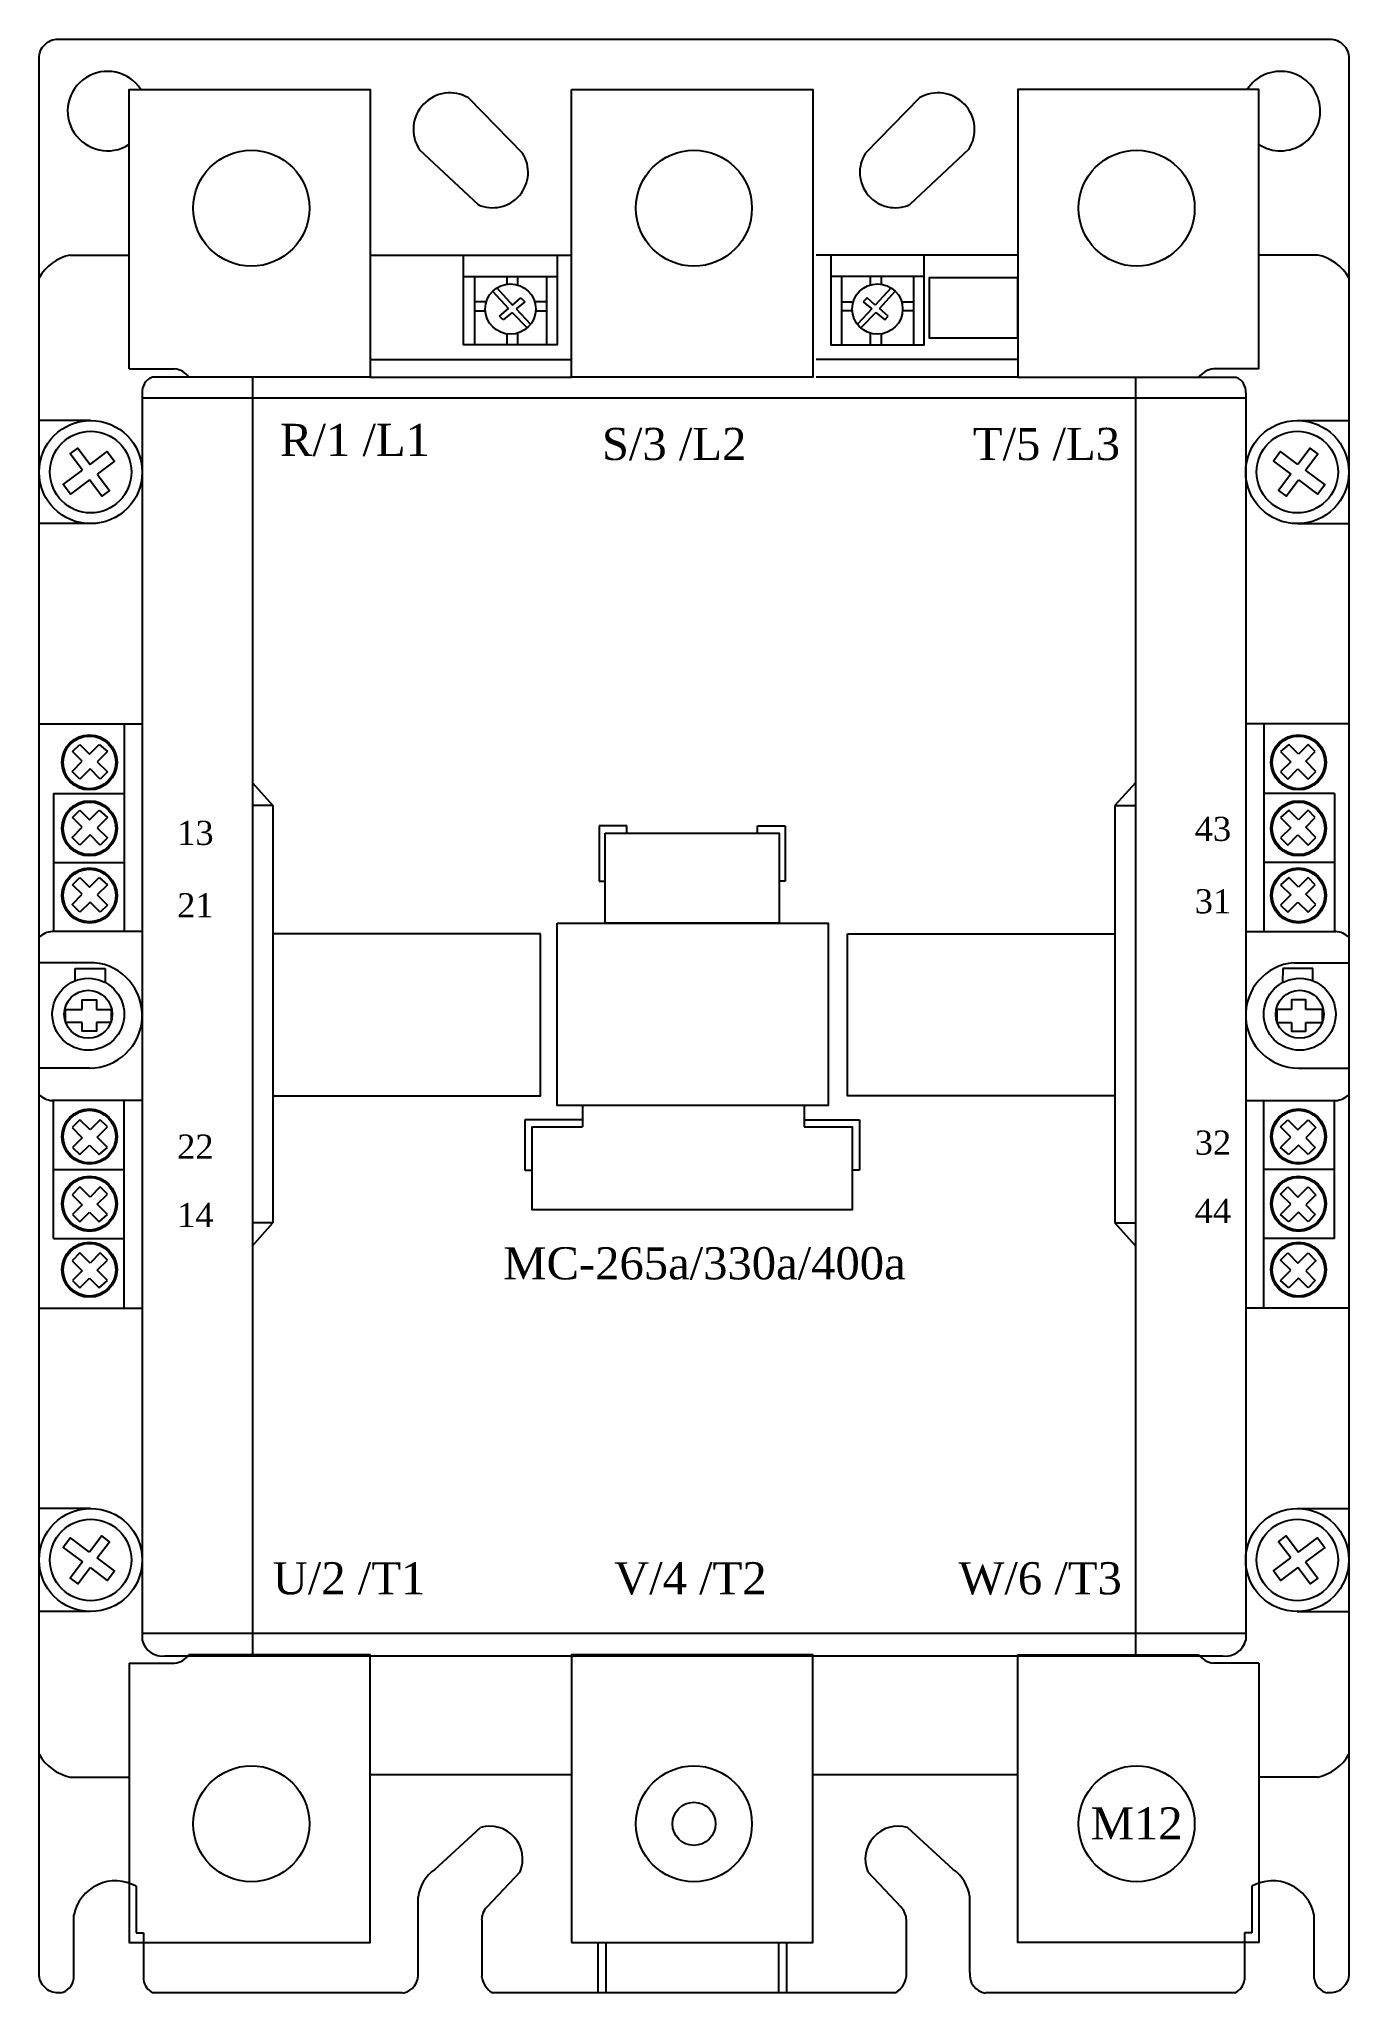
# Model space of a CAD drawing. Header units: millimetres. Extents: x 0 to 163, y 0 to 243.
import ezdxf

# ---------------------------------------------------------------- set-up
doc = ezdxf.new("R2010")
doc.units = ezdxf.units.MM
doc.styles.add('ss', font='romans.shx', dxfattribs={"height": 2.5, "bigfont": 'gsg1.shx'})

# ---------------------------------------------------------------- blocks, each defined once
blk = doc.blocks.new('MC 265a')
at = {"color": 7}
for p, q in [((3656.21, 647.23), (3662.92, 640.37)), ((3712.26, 647.23), (3705.55, 640.37)), ((3650.1, 640.82), (3657.4, 633.96)), ((3718.37, 640.82), (3711.07, 633.96)), ((3606.71, 627.7), (3614.02, 627.7)), ((3643.98, 627.7), (3669.03, 627.7)), ((3724.49, 627.7), (3699.44, 627.7)), ((3761.76, 627.7), (3754.45, 627.7)), ((3655.61, 625.02), (3667.24, 625.02)), ((3656.95, 625.02), (3656.95, 616.52)), ((3660.98, 625.02), (3660.98, 624.09)), ((3662.32, 625.02), (3662.32, 623.99)), ((3665.9, 625.02), (3665.9, 616.52)), ((3712.86, 625.02), (3701.23, 625.02)), ((3702.57, 625.02), (3702.57, 616.52)), ((3706.15, 625.02), (3706.15, 623.99)), ((3707.49, 625.02), (3707.49, 624.09)), ((3711.52, 625.02), (3711.52, 616.52)), ((3658.43, 621.89), (3656.95, 621.89)), ((3659.21, 623.21), (3661.19, 621.04)), ((3659.73, 623.62), (3661.7, 621.48)), ((3661.7, 621.48), (3662.73, 622.37)), ((3663.21, 621.89), (3662.15, 621)), ((3662.73, 622.37), (3663.21, 621.89)), ((3665.9, 621.89), (3664.43, 621.89)), ((3702.57, 621.89), (3704.04, 621.89)), ((3705.74, 622.37), (3705.26, 621.89)), ((3705.26, 621.89), (3706.32, 621)), ((3706.77, 621.48), (3705.74, 622.37)), ((3708.74, 623.62), (3706.77, 621.48)), ((3709.26, 623.21), (3707.28, 621.04)), ((3710.04, 621.89), (3711.52, 621.89)), ((3656.95, 620.77), (3658.3, 620.77)), ((3660.08, 620.1), (3661.19, 621.04)), ((3660.53, 619.65), (3660.08, 620.1)), ((3661.63, 620.56), (3660.53, 619.65)), ((3661.63, 620.56), (3663.49, 618.64)), ((3662.15, 621), (3663.91, 619.09)), ((3664.55, 620.77), (3665.9, 620.77)), ((3703.92, 620.77), (3702.57, 620.77)), ((3706.32, 621), (3704.56, 619.09)), ((3706.84, 620.56), (3704.98, 618.64)), ((3706.84, 620.56), (3707.94, 619.65)), ((3708.39, 620.1), (3707.28, 621.04)), ((3707.94, 619.65), (3708.39, 620.1)), ((3711.52, 620.77), (3710.17, 620.77)), ((3660.98, 617.89), (3660.98, 616.52)), ((3662.32, 617.99), (3662.32, 616.52)), ((3706.15, 617.99), (3706.15, 616.52)), ((3707.49, 617.89), (3707.49, 616.52)), ((3643.98, 614.73), (3669.03, 614.73)), ((3724.49, 614.73), (3699.44, 614.73)), ((3614.02, 613.54), (3619.68, 613.54)), ((3621.47, 612.5), (3616.85, 612.5)), ((3629.37, 612.5), (3629.37, 453.58)), ((3643.98, 612.5), (3669.03, 612.5)), ((3724.49, 612.5), (3699.44, 612.5)), ((3739.1, 612.5), (3739.1, 453.58)), ((3747, 612.5), (3751.62, 612.5)), ((3754.45, 613.54), (3748.79, 613.54)), ((3615.66, 610.56), (3615.66, 455.51)), ((3615.66, 609.96), (3752.81, 609.96)), ((3752.81, 610.56), (3752.81, 455.51)), ((3609.25, 607.13), (3602.84, 607.13)), ((3759.22, 607.13), (3765.63, 607.13)), ((3609.25, 594.31), (3602.84, 594.31)), ((3759.22, 594.31), (3765.63, 594.31)), ((3602.84, 569.41), (3615.66, 569.41)), ((3613.42, 569.41), (3613.42, 543.62)), ((3765.63, 569.41), (3752.81, 569.41)), ((3755.05, 569.41), (3755.05, 543.62)), ((3607.01, 565.98), (3607.91, 566.88)), ((3608.2, 564.79), (3607.01, 565.98)), ((3607.91, 566.88), (3609.1, 565.68)), ((3609.1, 565.68), (3610.29, 566.88)), ((3611.33, 565.98), (3610.07, 564.72)), ((3610.29, 566.88), (3611.33, 565.98)), ((3758.18, 566.88), (3757.13, 565.98)), ((3757.13, 565.98), (3758.4, 564.72)), ((3759.37, 565.68), (3758.18, 566.88)), ((3760.56, 566.88), (3759.37, 565.68)), ((3760.27, 564.79), (3761.46, 565.98)), ((3761.46, 565.98), (3760.56, 566.88)), ((3606.94, 563.52), (3608.2, 564.79)), ((3607.91, 562.55), (3606.94, 563.52)), ((3609.17, 563.82), (3607.91, 562.55)), ((3610.44, 562.55), (3609.17, 563.82)), ((3610.07, 564.72), (3611.33, 563.45)), ((3611.33, 563.45), (3610.44, 562.55)), ((3758.4, 564.72), (3757.13, 563.45)), ((3757.13, 563.45), (3758.03, 562.55)), ((3758.03, 562.55), (3759.3, 563.82)), ((3759.3, 563.82), (3760.56, 562.55)), ((3761.53, 563.52), (3760.27, 564.79)), ((3760.56, 562.55), (3761.53, 563.52)), ((3629.37, 562.11), (3631.91, 559.27)), ((3739.1, 562.11), (3736.56, 559.27)), ((3604.63, 560.76), (3604.63, 543.62)), ((3604.63, 560.76), (3613.42, 560.76)), ((3607.01, 557.78), (3607.91, 558.68)), ((3607.91, 558.68), (3609.1, 557.49)), ((3609.1, 557.49), (3610.29, 558.68)), ((3610.29, 558.68), (3611.33, 557.78)), ((3631.91, 559.27), (3629.37, 559.27)), ((3631.91, 559.27), (3631.91, 507.39)), ((3736.56, 559.27), (3739.1, 559.27)), ((3736.56, 559.27), (3736.56, 507.39)), ((3763.84, 560.76), (3755.05, 560.76)), ((3758.18, 558.68), (3757.13, 557.78)), ((3759.37, 557.49), (3758.18, 558.68)), ((3760.56, 558.68), (3759.37, 557.49)), ((3761.46, 557.78), (3760.56, 558.68)), ((3763.84, 560.76), (3763.84, 543.62)), ((3606.94, 555.32), (3608.2, 556.59)), ((3608.2, 556.59), (3607.01, 557.78)), ((3611.33, 557.78), (3610.07, 556.52)), ((3610.07, 556.52), (3611.33, 555.25)), ((3675.89, 556.74), (3672.46, 556.74)), ((3672.46, 556.74), (3672.46, 549.88)), ((3675.89, 555.85), (3675.89, 556.74)), ((3692.14, 555.85), (3692.14, 556.74)), ((3692.14, 556.74), (3695.57, 556.74)), ((3695.57, 556.74), (3695.57, 549.88)), ((3757.13, 557.78), (3758.4, 556.52)), ((3758.4, 556.52), (3757.13, 555.25)), ((3760.27, 556.59), (3761.46, 557.78)), ((3761.53, 555.32), (3760.27, 556.59)), ((3607.91, 554.35), (3606.94, 555.32)), ((3609.17, 555.62), (3607.91, 554.35)), ((3610.44, 554.35), (3609.17, 555.62)), ((3611.33, 555.25), (3610.44, 554.35)), ((3757.13, 555.25), (3758.03, 554.35)), ((3758.03, 554.35), (3759.3, 555.62)), ((3759.3, 555.62), (3760.56, 554.35)), ((3760.56, 554.35), (3761.53, 555.32)), ((3604.63, 552.19), (3613.42, 552.19)), ((3763.84, 552.19), (3755.05, 552.19)), ((3607.01, 549.43), (3607.91, 550.33)), ((3608.2, 548.24), (3607.01, 549.43)), ((3607.91, 550.33), (3609.1, 549.14)), ((3609.1, 549.14), (3610.29, 550.33)), ((3611.33, 549.43), (3610.07, 548.17)), ((3610.29, 550.33), (3611.33, 549.43)), ((3672.46, 549.88), (3673.2, 549.88)), ((3695.57, 549.88), (3694.82, 549.88)), ((3758.18, 550.33), (3757.13, 549.43)), ((3757.13, 549.43), (3758.4, 548.17)), ((3759.37, 549.14), (3758.18, 550.33)), ((3760.56, 550.33), (3759.37, 549.14)), ((3760.27, 548.24), (3761.46, 549.43)), ((3761.46, 549.43), (3760.56, 550.33)), ((3606.94, 546.98), (3608.2, 548.24)), ((3607.91, 546.01), (3606.94, 546.98)), ((3609.17, 547.27), (3607.91, 546.01)), ((3610.44, 546.01), (3609.17, 547.27)), ((3610.07, 548.17), (3611.33, 546.9)), ((3611.33, 546.9), (3610.44, 546.01)), ((3758.4, 548.17), (3757.13, 546.9)), ((3757.13, 546.9), (3758.03, 546.01)), ((3758.03, 546.01), (3759.3, 547.27)), ((3759.3, 547.27), (3760.56, 546.01)), ((3761.53, 546.98), (3760.27, 548.24)), ((3760.56, 546.01), (3761.53, 546.98)), ((3615.66, 543.62), (3604.48, 543.62)), ((3752.81, 543.62), (3763.99, 543.62)), ((3609.7, 539.74), (3602.84, 539.74)), ((3758.77, 539.74), (3765.63, 539.74)), ((3607.31, 537.5), (3607.31, 539)), ((3607.31, 539), (3611.04, 539)), ((3611.04, 539), (3611.07, 537.27)), ((3757.43, 539), (3757.4, 537.27)), ((3761.16, 539), (3757.43, 539)), ((3761.16, 537.5), (3761.16, 539)), ((3609.1, 526.63), (3602.84, 526.63)), ((3759.37, 526.63), (3765.63, 526.63)), ((3615.66, 522.6), (3604.48, 522.6)), ((3604.63, 505.46), (3604.63, 522.6)), ((3613.42, 496.81), (3613.42, 522.6)), ((3752.81, 522.6), (3763.99, 522.6)), ((3755.05, 496.81), (3755.05, 522.6)), ((3763.84, 505.46), (3763.84, 522.6)), ((3607.91, 520.22), (3606.94, 519.25)), ((3609.17, 518.95), (3607.91, 520.22)), ((3610.44, 520.22), (3609.17, 518.95)), ((3611.33, 519.32), (3610.44, 520.22)), ((3670.37, 520.22), (3663.21, 520.22)), ((3663.21, 520.22), (3663.21, 513.95)), ((3670.37, 522), (3670.37, 519.32)), ((3697.95, 522), (3697.95, 519.32)), ((3697.95, 520.22), (3704.81, 520.22)), ((3704.81, 520.22), (3704.81, 513.95)), ((3757.13, 519.32), (3758.03, 520.22)), ((3758.03, 520.22), (3759.3, 518.95)), ((3759.3, 518.95), (3760.56, 520.22)), ((3760.56, 520.22), (3761.53, 519.25)), ((3606.94, 519.25), (3608.2, 517.98)), ((3608.2, 517.98), (3607.01, 516.79)), ((3610.07, 518.05), (3611.33, 519.32)), ((3611.33, 516.79), (3610.07, 518.05)), ((3758.4, 518.05), (3757.13, 519.32)), ((3757.13, 516.79), (3758.4, 518.05)), ((3761.53, 519.25), (3760.27, 517.98)), ((3760.27, 517.98), (3761.46, 516.79)), ((3607.01, 516.79), (3607.91, 515.89)), ((3607.91, 515.89), (3609.1, 517.08)), ((3609.1, 517.08), (3610.29, 515.89)), ((3610.29, 515.89), (3611.33, 516.79)), ((3758.18, 515.89), (3757.13, 516.79)), ((3759.37, 517.08), (3758.18, 515.89)), ((3760.56, 515.89), (3759.37, 517.08)), ((3761.46, 516.79), (3760.56, 515.89)), ((3604.63, 514.03), (3613.42, 514.03)), ((3663.21, 513.95), (3664.11, 513.95)), ((3704.81, 513.95), (3703.91, 513.95)), ((3763.84, 514.03), (3755.05, 514.03)), ((3607.91, 511.87), (3606.94, 510.9)), ((3606.94, 510.9), (3608.2, 509.63)), ((3609.17, 510.6), (3607.91, 511.87)), ((3610.44, 511.87), (3609.17, 510.6)), ((3610.07, 509.71), (3611.33, 510.97)), ((3611.33, 510.97), (3610.44, 511.87)), ((3757.13, 510.97), (3758.03, 511.87)), ((3758.4, 509.71), (3757.13, 510.97)), ((3758.03, 511.87), (3759.3, 510.6)), ((3759.3, 510.6), (3760.56, 511.87)), ((3761.53, 510.9), (3760.27, 509.63)), ((3760.56, 511.87), (3761.53, 510.9)), ((3608.2, 509.63), (3607.01, 508.44)), ((3607.01, 508.44), (3607.91, 507.54)), ((3607.91, 507.54), (3609.1, 508.74)), ((3609.1, 508.74), (3610.29, 507.54)), ((3611.33, 508.44), (3610.07, 509.71)), ((3610.29, 507.54), (3611.33, 508.44)), ((3757.13, 508.44), (3758.4, 509.71)), ((3758.18, 507.54), (3757.13, 508.44)), ((3759.37, 508.74), (3758.18, 507.54)), ((3760.56, 507.54), (3759.37, 508.74)), ((3760.27, 509.63), (3761.46, 508.44)), ((3761.46, 508.44), (3760.56, 507.54)), ((3604.63, 505.46), (3613.42, 505.46)), ((3629.37, 504.56), (3631.91, 507.39)), ((3631.91, 507.39), (3629.37, 507.39)), ((3739.1, 504.56), (3736.56, 507.39)), ((3736.56, 507.39), (3739.1, 507.39)), ((3763.84, 505.46), (3755.05, 505.46)), ((3607.91, 503.67), (3606.94, 502.7)), ((3609.17, 502.4), (3607.91, 503.67)), ((3610.44, 503.67), (3609.17, 502.4)), ((3610.07, 501.51), (3611.33, 502.77)), ((3611.33, 502.77), (3610.44, 503.67)), ((3757.13, 502.77), (3758.03, 503.67)), ((3758.4, 501.51), (3757.13, 502.77)), ((3758.03, 503.67), (3759.3, 502.4)), ((3759.3, 502.4), (3760.56, 503.67)), ((3760.56, 503.67), (3761.53, 502.7)), ((3606.94, 502.7), (3608.2, 501.43)), ((3608.2, 501.43), (3607.01, 500.24)), ((3607.91, 499.34), (3609.1, 500.54)), ((3609.1, 500.54), (3610.29, 499.34)), ((3611.33, 500.24), (3610.07, 501.51)), ((3757.13, 500.24), (3758.4, 501.51)), ((3759.37, 500.54), (3758.18, 499.34)), ((3760.56, 499.34), (3759.37, 500.54)), ((3761.53, 502.7), (3760.27, 501.43)), ((3760.27, 501.43), (3761.46, 500.24)), ((3607.01, 500.24), (3607.91, 499.34)), ((3610.29, 499.34), (3611.33, 500.24)), ((3758.18, 499.34), (3757.13, 500.24)), ((3761.46, 500.24), (3760.56, 499.34)), ((3602.84, 496.81), (3615.66, 496.81)), ((3765.63, 496.81), (3752.81, 496.81)), ((3609.25, 471.91), (3602.84, 471.91)), ((3759.22, 471.91), (3765.63, 471.91)), ((3609.25, 459.09), (3602.84, 459.09)), ((3759.22, 459.09), (3765.63, 459.09)), ((3615.66, 456.41), (3752.81, 456.41)), ((3614.02, 452.68), (3619.68, 452.68)), ((3618.49, 453.58), (3749.98, 453.58)), ((3754.45, 452.68), (3748.79, 452.68)), ((3606.71, 438.52), (3614.02, 438.52)), ((3643.98, 438.82), (3669.03, 438.82)), ((3698.99, 438.82), (3724.49, 438.82)), ((3761.76, 438.52), (3754.45, 438.52)), ((3652.03, 427.04), (3657.7, 432.26)), ((3716.44, 427.04), (3710.77, 432.26)), ((3662.62, 426.74), (3658.5, 422.36)), ((3705.85, 426.74), (3709.97, 422.36)), ((3614.91, 424.95), (3614.91, 419.14)), ((3649.95, 414.22), (3649.95, 423.61)), ((3718.52, 414.22), (3718.52, 423.61)), ((3753.56, 424.95), (3753.56, 419.14)), ((3607.16, 413.47), (3607.16, 421.38)), ((3657.85, 420.73), (3657.85, 413.77)), ((3710.62, 420.73), (3710.62, 413.77)), ((3761.31, 413.47), (3761.31, 421.38)), ((3614.91, 419.14), (3615.81, 419.14)), ((3615.81, 419.14), (3615.81, 413.33)), ((3672.29, 417.95), (3672.29, 411.69)), ((3673.29, 417.95), (3673.29, 411.69)), ((3694.73, 417.95), (3694.73, 411.69)), ((3695.73, 417.95), (3695.73, 411.69)), ((3753.56, 419.14), (3752.66, 419.14)), ((3752.66, 419.14), (3752.66, 413.33))]:
    blk.add_line(p, q, dxfattribs=at)
blk.add_lwpolyline([(3605.52, 411.69), (3605.22, 411.69, -0.414214), (3602.84, 414.07), (3602.84, 652.15, -0.414214), (3605.22, 654.54), (3763.25, 654.54, -0.414214), (3765.63, 652.15), (3765.63, 414.07, -0.414214), (3763.25, 411.69), (3762.95, 411.69)], format="xyb", dxfattribs=at)
for points in [[(3614.02, 613.54), (3614.02, 648.27), (3643.98, 648.27), (3643.98, 612.5), (3621.47, 612.5)], [(3754.45, 613.54), (3754.45, 648.27), (3724.49, 648.27), (3724.49, 612.5), (3747, 612.5)], [(3608.22, 600.95), (3606.7, 602.98), (3607.65, 603.69), (3609.17, 601.67)], [(3609.17, 601.67), (3611.32, 603.28), (3612.21, 602.08), (3610.06, 600.47)], [(3759.3, 601.67), (3757.15, 603.28), (3756.26, 602.08), (3758.41, 600.47)], [(3760.25, 600.95), (3761.77, 602.98), (3760.82, 603.69), (3759.3, 601.67)], [(3609.11, 599.76), (3606.73, 597.97), (3605.83, 599.16), (3608.22, 600.95)], [(3610.06, 600.47), (3611.59, 598.45), (3610.63, 597.73), (3609.11, 599.76)], [(3758.41, 600.47), (3756.88, 598.45), (3757.84, 597.73), (3759.36, 599.76)], [(3759.36, 599.76), (3761.74, 597.97), (3762.64, 599.16), (3760.25, 600.95)], [(3608.2, 533.93), (3608.2, 535.12), (3609.99, 535.12), (3609.99, 533.93)], [(3760.27, 533.93), (3760.27, 535.12), (3758.48, 535.12), (3758.48, 533.93)], [(3608.2, 532.29), (3606.11, 532.29), (3606.11, 533.93), (3608.2, 533.93)], [(3609.99, 532.29), (3609.99, 531.25), (3608.2, 531.25), (3608.2, 532.29)], [(3609.99, 533.93), (3611.78, 533.93), (3611.78, 532.29), (3609.99, 532.29)], [(3758.48, 533.93), (3756.69, 533.93), (3756.69, 532.29), (3758.48, 532.29)], [(3758.48, 532.29), (3758.48, 531.25), (3760.27, 531.25), (3760.27, 532.29)], [(3760.27, 532.29), (3762.36, 532.29), (3762.36, 533.93), (3760.27, 533.93)], [(3697.95, 519.32), (3703.91, 519.32), (3703.91, 509.03), (3664.11, 509.03), (3664.11, 519.32), (3670.37, 519.32)], [(3609.11, 466.46), (3606.73, 468.25), (3605.83, 467.06), (3608.22, 465.27)], [(3610.06, 465.75), (3611.59, 467.77), (3610.63, 468.49), (3609.11, 466.46)], [(3758.41, 465.75), (3756.88, 467.77), (3757.84, 468.49), (3759.36, 466.46)], [(3759.36, 466.46), (3761.74, 468.25), (3762.64, 467.06), (3760.25, 465.27)], [(3608.22, 465.27), (3606.7, 463.24), (3607.65, 462.53), (3609.17, 464.55)], [(3609.17, 464.55), (3611.32, 462.94), (3612.21, 464.14), (3610.06, 465.75)], [(3759.3, 464.55), (3757.15, 462.94), (3756.26, 464.14), (3758.41, 465.75)], [(3760.25, 465.27), (3761.77, 463.24), (3760.82, 462.53), (3759.3, 464.55)], [(3614.02, 452.68), (3614.02, 417.95), (3643.98, 417.95), (3643.98, 453.73), (3621.47, 453.73)], [(3754.45, 452.68), (3754.45, 417.95), (3724.49, 417.95), (3724.49, 453.73), (3747, 453.73)], [(3648.01, 411.69), (3617, 411.69)], [(3709.28, 411.69), (3659.19, 411.69)], [(3751.47, 411.69), (3720.46, 411.69)]]:
    blk.add_lwpolyline(points, dxfattribs=at)
for points in [[(3669.03, 648.27), (3698.99, 648.27), (3698.99, 612.5), (3669.03, 612.5)], [(3655.61, 627.7), (3667.24, 627.7), (3667.24, 616.52), (3655.61, 616.52)], [(3712.86, 627.7), (3701.23, 627.7), (3701.23, 616.52), (3712.86, 616.52)], [(3724.49, 624.87), (3713.45, 624.87), (3713.45, 617.42), (3724.49, 617.42)], [(3673.2, 555.85), (3694.82, 555.85), (3694.82, 544.66), (3673.2, 544.66)], [(3667.24, 544.66), (3700.93, 544.66), (3700.93, 522), (3667.24, 522)], [(3665.15, 543.32), (3631.91, 543.32), (3631.91, 523.2), (3665.15, 523.2)], [(3703.32, 543.32), (3736.56, 543.32), (3736.56, 523.2), (3703.32, 523.2)], [(3669.03, 417.95), (3698.99, 417.95), (3698.99, 453.73), (3669.03, 453.73)]]:
    blk.add_lwpolyline(points, close=True, dxfattribs=at)
for centre, radius in [((3629.22, 633.52), 7.21), ((3684.23, 633.52), 7.21), ((3739.25, 633.52), 7.21), ((3661.43, 620.99), 3.13), ((3707.04, 620.99), 3.13), ((3609.25, 600.72), 6.41), ((3759.22, 600.72), 6.41), ((3609.25, 600.72), 5.07), ((3759.22, 600.72), 5.07), ((3609.1, 564.64), 3.43), ((3609.1, 564.64), 3.27), ((3759.37, 564.64), 3.43), ((3759.37, 564.64), 3.27), ((3609.1, 556.44), 3.43), ((3609.1, 556.44), 3.27), ((3759.37, 556.44), 3.43), ((3759.37, 556.44), 3.27), ((3609.1, 548.09), 3.43), ((3609.1, 548.09), 3.27), ((3759.37, 548.09), 3.43), ((3759.37, 548.09), 3.27), ((3608.95, 533.33), 4.47), ((3759.52, 533.33), 4.47), ((3608.95, 533.33), 2.98), ((3759.52, 533.33), 2.98), ((3609.1, 518.13), 3.43), ((3609.1, 518.13), 3.27), ((3759.37, 518.13), 3.43), ((3759.37, 518.13), 3.27), ((3609.1, 509.78), 3.43), ((3609.1, 509.78), 3.27), ((3759.37, 509.78), 3.43), ((3759.37, 509.78), 3.27), ((3609.1, 501.58), 3.43), ((3609.1, 501.58), 3.27), ((3759.37, 501.58), 3.43), ((3759.37, 501.58), 3.27), ((3609.25, 465.5), 6.41), ((3759.22, 465.5), 6.41), ((3609.25, 465.5), 5.07), ((3759.22, 465.5), 5.07), ((3629.22, 432.71), 7.21), ((3684.23, 432.71), 7.21), ((3739.25, 432.71), 7.21), ((3684.23, 432.71), 2.68)]:
    blk.add_circle(centre, radius, dxfattribs=at)
for centre, radius, start, end in [((3611.33, 645.59), 4.94, 32.9027, 302.9027), ((3757.13, 645.59), 4.94, 237.0973, 147.0973), ((3653.91, 643.3), 4.55, 59.7193, 213.0086), ((3714.56, 643.3), 4.55, 326.9914, 120.2807), ((3659.21, 637.99), 4.41, 245.8462, 32.7321), ((3709.26, 637.99), 4.41, 147.2679, 294.1538), ((3607.94, 621.95), 5.88, 102.0662, 150.2502), ((3760.53, 621.95), 5.88, 29.7498, 77.9338), ((3617.58, 610.71), 1.93, 112.2343, 184.5507), ((3619.43, 611.05), 2.5, 35.2996, 84.1875), ((3749.04, 611.05), 2.5, 95.8125, 144.7004), ((3750.89, 610.71), 1.93, 355.4493, 67.7657), ((3604.63, 541.1), 2.52, 93.5195, 135.3685), ((3763.84, 541.1), 2.52, 44.6315, 86.4805), ((3609.09, 533.2), 6.57, 270.1112, 84.6837), ((3759.38, 533.2), 6.57, 95.3163, 269.8888), ((3604.63, 525.12), 2.52, 224.6315, 266.4805), ((3763.84, 525.12), 2.52, 273.5195, 315.3685), ((3618.19, 456.18), 2.62, 194.6479, 276.5914), ((3750.28, 456.18), 2.62, 263.4086, 345.3521), ((3619.43, 455.17), 2.5, 275.8125, 324.7004), ((3749.04, 455.17), 2.5, 215.2996, 264.1875), ((3607.94, 444.27), 5.88, 209.7498, 257.9338), ((3760.53, 444.27), 5.88, 282.0662, 330.2502), ((3658.85, 428.33), 4.09, 337.1011, 106.358), ((3709.62, 428.33), 4.09, 73.642, 202.8989), ((3612.34, 420.33), 5.29, 60.9333, 168.617), ((3654.93, 422.93), 5.03, 125.1342, 172.2084), ((3713.54, 422.93), 5.03, 7.7916, 54.8658), ((3756.13, 420.33), 5.29, 11.383, 119.0667), ((3660.23, 420.73), 2.39, 136.7357, 180), ((3708.24, 420.73), 2.39, 0, 43.2643), ((3605.05, 413.76), 2.13, 282.6935, 352.2856), ((3617.94, 413.62), 2.15, 187.8858, 244.169), ((3647.66, 413.96), 2.31, 278.8135, 6.3758), ((3660.81, 414.2), 3, 188.2913, 237.1792), ((3707.66, 414.2), 3, 302.8208, 351.7087), ((3720.81, 413.96), 2.31, 173.6242, 261.1865), ((3750.53, 413.62), 2.15, 295.831, 352.1142), ((3763.42, 413.76), 2.13, 187.7144, 257.3065)]:
    blk.add_arc(centre, radius, start, end, dxfattribs=at)
at = {"color": 3, "attachment_point": 1, "style": 'ss'}
for s, width, insert, char_height in [('\\A1;{\\fTimes New Roman|b0|i0|c0|p18;R/1 /L1}', 21.5, (3632.79, 606.72), 4), ('\\A1;{\\fTimes New Roman|b0|i0|c0|p18;S/3 /L2}', 21.5, (3672.79, 606.22), 4), ('\\A1;{\\fTimes New Roman|b0|i0|c0|p18;T/5 /L3}', 21.5, (3718.9, 606.22), 4), ('{\\fTimes New Roman|b0|i0|c0|p18;13}', 5, (3620, 557.38), 3), ('{\\fTimes New Roman|b0|i0|c0|p18;43}', 5, (3746.47, 557.88), 3), ('{\\fTimes New Roman|b0|i0|c0|p18;31}', 5, (3746.47, 548.88), 3), ('{\\fTimes New Roman|b0|i0|c0|p18;21}', 5, (3620, 548.38), 3), ('{\\fTimes New Roman|b0|i0|c0|p18;22}', 5, (3620, 518.38), 3), ('{\\fTimes New Roman|b0|i0|c0|p18;32}', 5, (3746.47, 518.88), 3), ('{\\fTimes New Roman|b0|i0|c0|p18;44}', 5, (3746.47, 510.38), 3), ('{\\fTimes New Roman|b0|i0|c0|p18;14}', 5, (3620, 509.88), 3), ('{\\fTimes New Roman|b0|i0|c0|p18;MC-265a/330a/400a}', 34.4628, (3660.54, 504.38), 4), ('\\A1;\\pxt5;{\\fTimes New Roman|b0|i0|c0|p18;U/2 /T1}', 21.5, (3631.88, 465.23), 4), ('\\A1;{\\fTimes New Roman|b0|i0|c0|p18;V/4 /T2}', 21.5, (3674.3, 465.23), 4), ('\\A1;{\\fTimes New Roman|b0|i0|c0|p18;W/6 /T3}', 21.5, (3717.11, 465.23), 4), ('{\\fTimes New Roman|b0|i0|c0|p18;M12}', 5, (3733.55, 434.76), 4)]:
    blk.add_mtext_dynamic_manual_height_columns(s, width=width, gutter_width=12.5, heights=[0], dxfattribs=dict(at, insert=insert, char_height=char_height))

msp = doc.modelspace()

# ---------------------------------------------------------------- block references
msp.add_blockref('MC 265a', (-3602.84, -411.69))

doc.saveas('drawing.dxf')
